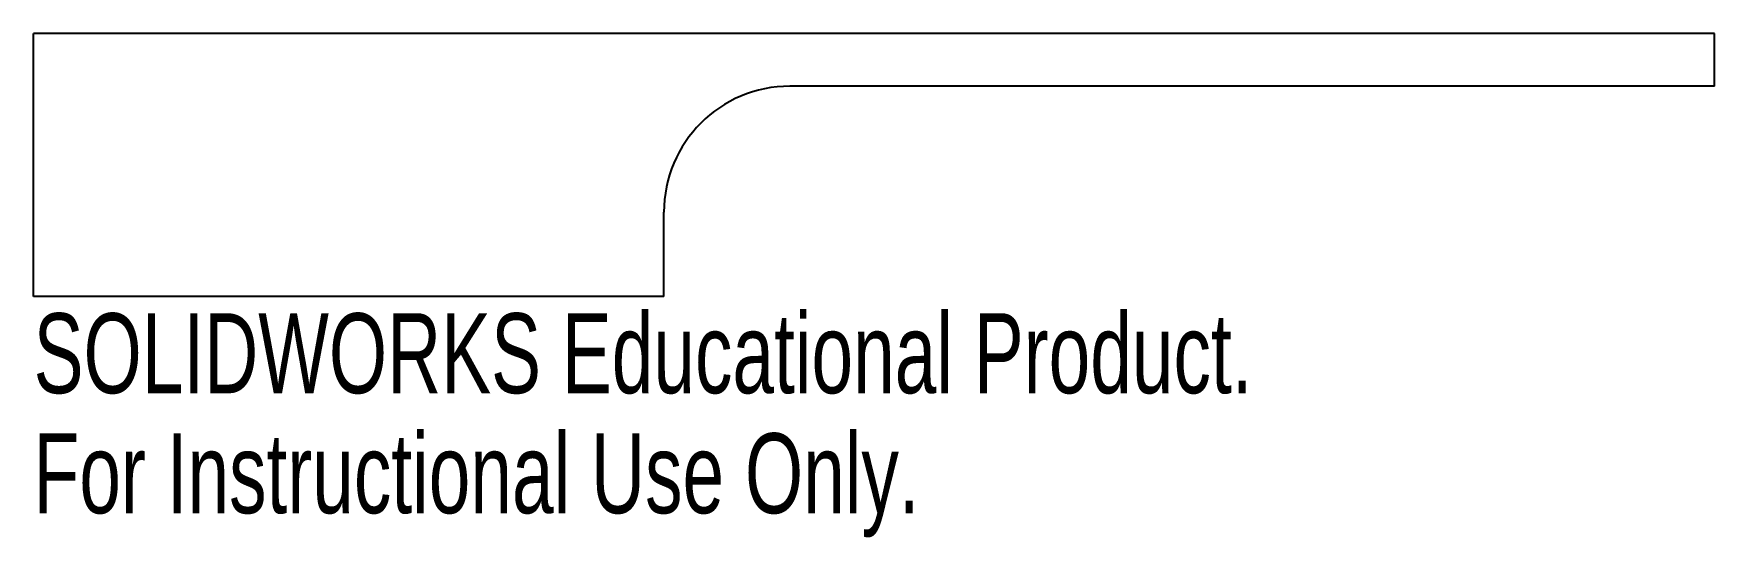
# Model space of a CAD drawing. Header units: inches. Extents: x -1.5 to 2.5, y -1.2 to 0.
import ezdxf

# ---------------------------------------------------------------- set-up
doc = ezdxf.new("R2010")
doc.units = ezdxf.units.IN
doc.header["$MEASUREMENT"] = 0
doc.styles.add('SLDTEXTSTYLE0', font='TXT', dxfattribs={"width": 0.7})

msp = doc.modelspace()

# ---------------------------------------------------------------- linework, layer by layer
at = {"color": 7, "linetype": 'Continuous', "lineweight": 25}
for p, q in [((-1.5, -0.625), (-1.5, 0)), ((2.5, 0), (-1.5, 0)), ((2.5, -0.125), (2.5, 0)), ((2.5, -0.125), (0.3, -0.125)), ((0, -0.625), (0, -0.425)), ((0, -0.625), (-1.5, -0.625))]:
    msp.add_line(p, q, dxfattribs=at)
msp.add_arc((0.3, -0.425), 0.3, 90, 180, dxfattribs=at)

# ---------------------------------------------------------------- texts
at = {"color": 7, "linetype": 'Continuous', "char_height": 0.1903, "attachment_point": 1, "style": 'SLDTEXTSTYLE0'}
for s, insert in [('SOLIDWORKS Educational Product.', (-1.5, -0.6651)), ('For Instructional Use Only.', (-1.5, -0.9506))]:
    msp.add_mtext(s, dxfattribs=dict(at, insert=insert))

doc.saveas('drawing.dxf')
